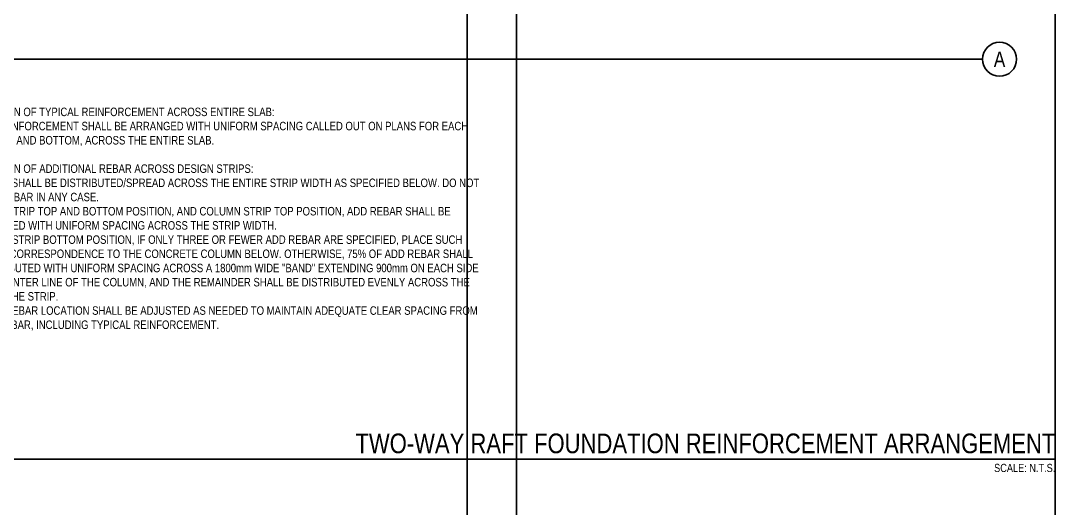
# Model space of a CAD drawing. Header units: millimetres. Extents: x 2250 to 72050, y -16050 to 57150.
# Drawn here: x 40698 to 72050, y 20560 to 35344 of the extents above; entities that cross this region are included whole.
import ezdxf
from ezdxf.enums import TextEntityAlignment as Align

# ---------------------------------------------------------------- set-up
doc = ezdxf.new("R2010")
doc.units = ezdxf.units.MM
doc.layers.add('Lines', color=7, linetype='Continuous', lineweight=9, true_color=0x00a600)
doc.layers.add('NPLT-JLA', color=193, linetype='Continuous', plot=False)
for name, color, linetype in [('S-G-STTL', 4, 'Continuous'), ('S-G-TEXT', 3, 'Continuous'), ('S-G-TITL', 7, 'Continuous'), ('S-G-TITLREF', 4, 'Continuous')]:
    doc.layers.add(name, color=color, linetype=linetype)
doc.styles.add('ARIAL', font='arial.ttf', dxfattribs={"width": 0.8})

# ---------------------------------------------------------------- blocks, each defined once
blk = doc.blocks.new('A$Ccc037798')
at = {"layer": 'S-G-STTL'}
blk.add_line((68859.251, 7258.696), (2987.988, 7258.696), dxfattribs=at)
blk.add_circle((69375.484, 7258.696), 516.232, dxfattribs=at)
at = {"layer": 'S-G-STTL', "style": 'ARIAL', "width": 0.8}
blk.add_text('A', height=464.609, dxfattribs=at).set_placement((69375.484, 7258.696), align=Align.MIDDLE)
at = {"layer": 'S-G-TEXT', "insert": (36646.345, 5791.874), "char_height": 258.116242, "width": 16932.42495, "attachment_point": 1, "style": 'ARIAL'}
blk.add_mtext('\\pxi-2,l2,qj;8.^IDISTRIBUTION OF TYPICAL REINFORCEMENT ACROSS ENTIRE SLAB:\\P\\pql;^ITYPICAL REINFORCEMENT SHALL BE ARRANGED WITH UNIFORM SPACING CALLED OUT ON PLANS FOR EACH DIRECTION, TOP AND BOTTOM, ACROSS THE ENTIRE SLAB.\\P\\P\\pqj;9.^IDISTRIBUTION OF ADDITIONAL REBAR ACROSS DESIGN STRIPS:\\P\\pql;^IADD REBAR SHALL BE DISTRIBUTED/SPREAD ACROSS THE ENTIRE STRIP WIDTH AS SPECIFIED BELOW. DO NOT BUNDLE ADD REBAR IN ANY CASE.\\P\\pi-3,l5,q*;A.^IAT MIDDLE STRIP TOP AND BOTTOM POSITION, AND COLUMN STRIP TOP POSITION, ADD REBAR SHALL BE DISTRIBUTED WITH UNIFORM SPACING ACROSS THE STRIP WIDTH.\\PB.^IAT COLUMN STRIP BOTTOM POSITION, IF ONLY THREE OR FEWER ADD REBAR ARE SPECIFIED, PLACE SUCH REBAR IN CORRESPONDENCE TO THE CONCRETE COLUMN BELOW. OTHERWISE, 75% OF ADD REBAR SHALL BE DISTRIBUTED WITH UNIFORM SPACING ACROSS A 1800mm WIDE "BAND" EXTENDING 900mm ON EACH SIDE OF THE CENTER LINE OF THE COLUMN, AND THE REMAINDER SHALL BE DISTRIBUTED EVENLY ACROSS THE REST OF THE STRIP.\\PC.^IEACH ADD REBAR LOCATION SHALL BE ADJUSTED AS NEEDED TO MAINTAIN ADEQUATE CLEAR SPACING FROM OTHER REBAR, INCLUDING TYPICAL REINFORCEMENT.', dxfattribs=at)

msp = doc.modelspace()

# ---------------------------------------------------------------- linework, layer by layer
at = {"layer": 'NPLT-JLA'}
for p, q in [((54225, 57150), (54225, -15032.217)), ((55725, 57150), (55725, -14550)), ((72050, 57150), (72050, -15032.217))]:
    msp.add_line(p, q, dxfattribs=at)
at = {"layer": 'S-G-TITLREF'}
msp.add_line((2250, 22050), (72050, 22050), dxfattribs=at)

# ---------------------------------------------------------------- block references
at = {"layer": 'Lines'}
msp.add_blockref('A$Ccc037798', (984.794, 26916.695), dxfattribs=at)

# ---------------------------------------------------------------- texts
at = {"layer": 'S-G-TEXT', "color": 7, "insert": (72050, 21908.08), "char_height": 248.85672, "width": 1863.91779, "attachment_point": 3, "style": 'ARIAL'}
msp.add_mtext('\\W0.8000;SCALE: N.T.S.', dxfattribs=at)
at = {"layer": 'S-G-TITL', "insert": (72050, 22827.396), "char_height": 597.2561, "width": 24797.60435, "attachment_point": 3, "style": 'ARIAL'}
msp.add_mtext('TWO-WAY RAFT FOUNDATION REINFORCEMENT ARRANGEMENT', dxfattribs=at)

doc.saveas('drawing.dxf')
